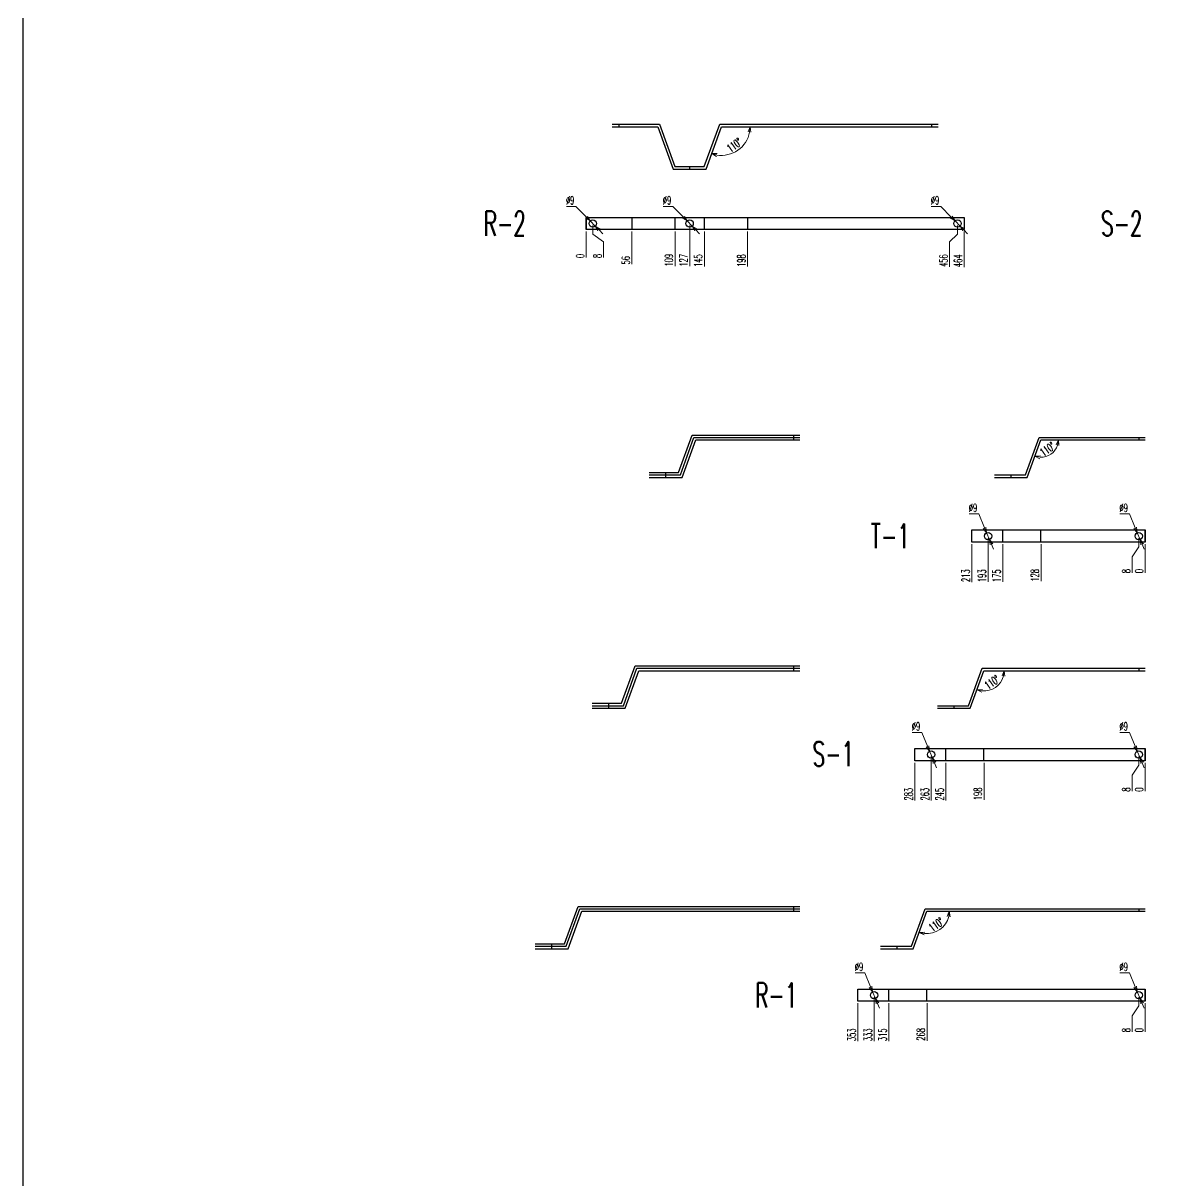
# Model space of a CAD drawing. Header units: millimetres. Extents: x 173893 to 258446, y -176540 to -123824.
# Drawn here: x 191169 to 192568, y -130278 to -128856 of the extents above; entities that cross this region are included whole.
import ezdxf
from ezdxf.enums import TextEntityAlignment as Align

# ---------------------------------------------------------------- set-up
doc = ezdxf.new("R2010")
doc.units = ezdxf.units.MM
doc.header["$LTSCALE"] = 3
doc.layers.add('@.DM. NÉT CHÍNH', color=7, linetype='Continuous')
doc.layers.add('@.VISIBLE', color=7, linetype='Continuous')
doc.styles.add('Ann_w01', font='romans.shx', dxfattribs={"width": 0.6, "bigfont": 'chineset.shx'})
doc.dimstyles.new('Dim 01_SC05', dxfattribs={"dimscale": 5, "dimtxt": 2, "dimasz": 1.3, "dimexe": 0.5, "dimexo": 0.5, "dimgap": 0.5, "dimtad": 1, "dimtoh": 1, "dimdec": 1, "dimzin": 12, "dimdsep": 46, "dimtxsty": 'Ann_w01', "dimblk": 'OPEN30', "dimcen": 1.5, "dimclrd": 6, "dimclre": 6, "dimclrt": 3, "dimadec": 1, "dimazin": 3, "dimtm": 1e-09, "dimtfac": 1, "dimtdec": 1, "dimtmove": 0, "dimatfit": 3, "dimldrblk": 'OPEN30', "dimfxl": 1, "dimtolj": 1, "dimlwd": 20, "dimlwe": 20, "dimarcsym": 0})

# ---------------------------------------------------------------- blocks, each defined once
blk = doc.blocks.new('*D1842')
at = {"layer": '@.DM. NÉT CHÍNH', "color": 6, "linetype": 'Continuous', "lineweight": 20, "transparency": 16777216}
blk.add_line((191860.8, -129112.2), (191860.8, -129144.1), dxfattribs=at)
at = {"layer": 'Defpoints', "color": 0, "linetype": 'Continuous', "transparency": 16777216}
for p in [(191860.8, -129102.2), (191860.8, -129109.7), (191860.8, -129137.6)]:
    blk.add_point(p, dxfattribs=at)
at = {"layer": '@.DM. NÉT CHÍNH', "color": 3, "linetype": 'Continuous', "transparency": 16777216, "insert": (191853.3, -129142.1), "char_height": 10, "attachment_point": 5, "rotation": 90, "style": 'Ann_w01'}
blk.add_mtext('\\A1;0', dxfattribs=at)
blk = doc.blocks.new('_Open30')
at = {"color": 0, "linetype": 'ByBlock', "lineweight": -2}
for p, q in [((-1, 0.27), (0, 0)), ((0, 0), (-1, -0.27)), ((0, 0), (-1, 0))]:
    blk.add_line(p, q, dxfattribs=at)
blk = doc.blocks.new('*D1843')
at = {"layer": '@.DM. NÉT CHÍNH', "color": 6, "linetype": 'Continuous', "lineweight": 20, "transparency": 16777216}
for p, q in [((191868.8, -129104.7), (191868.8, -129115.2)), ((191868.8, -129115.2), (191882, -129124.6)), ((191882, -129124.6), (191882, -129144.1))]:
    blk.add_line(p, q, dxfattribs=at)
at = {"layer": 'Defpoints', "color": 0, "linetype": 'Continuous', "transparency": 16777216}
for p in [(191860.8, -129102.2), (191868.8, -129102.2), (191882, -129137.6)]:
    blk.add_point(p, dxfattribs=at)
at = {"layer": '@.DM. NÉT CHÍNH', "color": 3, "linetype": 'Continuous', "transparency": 16777216, "insert": (191874.5, -129142.1), "char_height": 10, "attachment_point": 5, "rotation": 90, "style": 'Ann_w01'}
blk.add_mtext('\\A1;8', dxfattribs=at)
blk = doc.blocks.new('*D1844')
at = {"layer": '@.DM. NÉT CHÍNH', "color": 6, "linetype": 'Continuous', "lineweight": 20, "transparency": 16777216}
blk.add_line((191916.8, -129112.2), (191916.8, -129152.3), dxfattribs=at)
at = {"layer": 'Defpoints', "color": 0, "linetype": 'Continuous', "transparency": 16777216}
for p in [(191860.8, -129102.2), (191916.8, -129109.7), (191916.8, -129140.1)]:
    blk.add_point(p, dxfattribs=at)
at = {"layer": '@.DM. NÉT CHÍNH', "color": 3, "linetype": 'Continuous', "transparency": 16777216, "insert": (191909.3, -129147.4), "char_height": 10, "attachment_point": 5, "rotation": 90, "style": 'Ann_w01'}
blk.add_mtext('\\A1;56', dxfattribs=at)
blk = doc.blocks.new('*D1845')
at = {"layer": '@.DM. NÉT CHÍNH', "color": 6, "linetype": 'Continuous', "lineweight": 20, "transparency": 16777216}
blk.add_line((191969.8, -129112.2), (191969.8, -129154.4), dxfattribs=at)
at = {"layer": 'Defpoints', "color": 0, "linetype": 'Continuous', "transparency": 16777216}
for p in [(191860.8, -129102.2), (191969.8, -129109.7), (191969.8, -129137.6)]:
    blk.add_point(p, dxfattribs=at)
at = {"layer": '@.DM. NÉT CHÍNH', "color": 3, "linetype": 'Continuous', "transparency": 16777216, "insert": (191962.3, -129147.3), "char_height": 10, "attachment_point": 5, "rotation": 90, "style": 'Ann_w01'}
blk.add_mtext('\\A1;109', dxfattribs=at)
blk = doc.blocks.new('*D1846')
at = {"layer": '@.DM. NÉT CHÍNH', "color": 6, "linetype": 'Continuous', "lineweight": 20, "transparency": 16777216}
blk.add_line((191987.8, -129104.7), (191987.8, -129154.7), dxfattribs=at)
at = {"layer": 'Defpoints', "color": 0, "linetype": 'Continuous', "transparency": 16777216}
for p in [(191860.8, -129102.2), (191987.8, -129102.2), (191987.8, -129137.6)]:
    blk.add_point(p, dxfattribs=at)
at = {"layer": '@.DM. NÉT CHÍNH', "color": 3, "linetype": 'Continuous', "transparency": 16777216, "insert": (191980.3, -129147.4), "char_height": 10, "attachment_point": 5, "rotation": 90, "style": 'Ann_w01'}
blk.add_mtext('\\A1;127', dxfattribs=at)
blk = doc.blocks.new('*D1847')
at = {"layer": '@.DM. NÉT CHÍNH', "color": 6, "linetype": 'Continuous', "lineweight": 20, "transparency": 16777216}
blk.add_line((192005.8, -129112.2), (192005.8, -129155.1), dxfattribs=at)
at = {"layer": 'Defpoints', "color": 0, "linetype": 'Continuous', "transparency": 16777216}
for p in [(191860.8, -129102.2), (192005.8, -129109.7), (192005.8, -129138.1)]:
    blk.add_point(p, dxfattribs=at)
at = {"layer": '@.DM. NÉT CHÍNH', "color": 3, "linetype": 'Continuous', "transparency": 16777216, "insert": (191998.3, -129147.8), "char_height": 10, "attachment_point": 5, "rotation": 90, "style": 'Ann_w01'}
blk.add_mtext('\\A1;145', dxfattribs=at)
blk = doc.blocks.new('*D1848')
at = {"layer": '@.DM. NÉT CHÍNH', "color": 6, "linetype": 'Continuous', "lineweight": 20, "transparency": 16777216}
blk.add_line((192058.8, -129112.2), (192058.8, -129155.1), dxfattribs=at)
at = {"layer": 'Defpoints', "color": 0, "linetype": 'Continuous', "transparency": 16777216}
for p in [(191860.8, -129102.2), (192058.8, -129109.7), (192058.8, -129138.1)]:
    blk.add_point(p, dxfattribs=at)
at = {"layer": '@.DM. NÉT CHÍNH', "color": 3, "linetype": 'Continuous', "transparency": 16777216, "insert": (192051.3, -129147.8), "char_height": 10, "attachment_point": 5, "rotation": 90, "style": 'Ann_w01'}
blk.add_mtext('\\A1;198', dxfattribs=at)
blk = doc.blocks.new('*D1840')
at = {"layer": '@.DM. NÉT CHÍNH', "color": 6, "linetype": 'Continuous', "lineweight": 20, "transparency": 16777216}
for p, q in [((192316.8, -129115.2), (192306.9, -129124.6)), ((192316.8, -129104.7), (192316.8, -129115.2)), ((192306.9, -129124.6), (192306.9, -129155.6))]:
    blk.add_line(p, q, dxfattribs=at)
at = {"layer": 'Defpoints', "color": 0, "linetype": 'Continuous', "transparency": 16777216}
for p in [(191860.8, -129102.2), (192316.8, -129102.2), (192306.9, -129137.6)]:
    blk.add_point(p, dxfattribs=at)
at = {"layer": '@.DM. NÉT CHÍNH', "color": 3, "linetype": 'Continuous', "transparency": 16777216, "insert": (192299.4, -129147.8), "char_height": 10, "attachment_point": 5, "rotation": 90, "style": 'Ann_w01'}
blk.add_mtext('\\A1;456', dxfattribs=at)
blk = doc.blocks.new('*D1841')
at = {"layer": '@.DM. NÉT CHÍNH', "color": 6, "linetype": 'Continuous', "lineweight": 20, "transparency": 16777216}
blk.add_line((192324.8, -129112.2), (192324.8, -129155.8), dxfattribs=at)
at = {"layer": 'Defpoints', "color": 0, "linetype": 'Continuous', "transparency": 16777216}
for p in [(191860.8, -129102.2), (192324.8, -129109.7), (192324.8, -129137.6)]:
    blk.add_point(p, dxfattribs=at)
at = {"layer": '@.DM. NÉT CHÍNH', "color": 3, "linetype": 'Continuous', "transparency": 16777216, "insert": (192317.3, -129148), "char_height": 10, "attachment_point": 5, "rotation": 90, "style": 'Ann_w01'}
blk.add_mtext('\\A1;464', dxfattribs=at)
blk = doc.blocks.new('*D1849')
at = {"layer": '@.DM. NÉT CHÍNH', "color": 6, "linetype": 'Continuous', "lineweight": 20, "transparency": 16777216}
for p, q in [((192284.4, -129081.2), (192296.1, -129081.2)), ((192296.1, -129081.2), (192309, -129094.4)), ((192319.9, -129105.4), (192313.6, -129099)), ((192324.5, -129110.1), (192329, -129114.7))]:
    blk.add_line(p, q, dxfattribs=at)
at = {"layer": 'Defpoints', "color": 0, "linetype": 'Continuous', "transparency": 16777216}
for p in [(192313.6, -129099), (192319.9, -129105.4)]:
    blk.add_point(p, dxfattribs=at)
at = {"layer": '@.DM. NÉT CHÍNH', "color": 6, "linetype": 'Continuous', "lineweight": 20, "transparency": 16777216, "xscale": 6.5, "yscale": 6.5, "zscale": 6.5}
for p, rotation in [((192313.6, -129099), 314.4973774301358), ((192319.9, -129105.4), 134.4973774301357)]:
    blk.add_blockref('_Open30', p, dxfattribs=dict(at, rotation=rotation))
at = {"layer": '@.DM. NÉT CHÍNH', "color": 3, "linetype": 'Continuous', "transparency": 16777216, "insert": (192289, -129073.7), "char_height": 10, "attachment_point": 5, "style": 'Ann_w01'}
blk.add_mtext('\\A1;∅9', dxfattribs=at)
blk = doc.blocks.new('*D1850')
at = {"layer": '@.DM. NÉT CHÍNH', "color": 6, "linetype": 'Continuous', "lineweight": 20, "transparency": 16777216}
for p, q in [((191955.4, -129081.2), (191967.1, -129081.2)), ((191967.1, -129081.2), (191980, -129094.4)), ((191990.9, -129105.4), (191984.6, -129099)), ((191995.5, -129110.1), (192000, -129114.7))]:
    blk.add_line(p, q, dxfattribs=at)
at = {"layer": 'Defpoints', "color": 0, "linetype": 'Continuous', "transparency": 16777216}
for p in [(191984.6, -129099), (191990.9, -129105.4)]:
    blk.add_point(p, dxfattribs=at)
at = {"layer": '@.DM. NÉT CHÍNH', "color": 6, "linetype": 'Continuous', "lineweight": 20, "transparency": 16777216, "xscale": 6.5, "yscale": 6.5, "zscale": 6.5}
for p, rotation in [((191984.6, -129099), 314.4973774303259), ((191990.9, -129105.4), 134.4973774303259)]:
    blk.add_blockref('_Open30', p, dxfattribs=dict(at, rotation=rotation))
at = {"layer": '@.DM. NÉT CHÍNH', "color": 3, "linetype": 'Continuous', "transparency": 16777216, "insert": (191960, -129073.7), "char_height": 10, "attachment_point": 5, "style": 'Ann_w01'}
blk.add_mtext('\\A1;∅9', dxfattribs=at)
blk = doc.blocks.new('*D1851')
at = {"layer": '@.DM. NÉT CHÍNH', "color": 6, "linetype": 'Continuous', "lineweight": 20, "transparency": 16777216}
for p, q in [((191836.4, -129081.2), (191848.1, -129081.2)), ((191848.1, -129081.2), (191861, -129094.4)), ((191871.9, -129105.4), (191865.6, -129099)), ((191876.5, -129110.1), (191881, -129114.7))]:
    blk.add_line(p, q, dxfattribs=at)
at = {"layer": 'Defpoints', "color": 0, "linetype": 'Continuous', "transparency": 16777216}
for p in [(191865.6, -129099), (191871.9, -129105.4)]:
    blk.add_point(p, dxfattribs=at)
at = {"layer": '@.DM. NÉT CHÍNH', "color": 6, "linetype": 'Continuous', "lineweight": 20, "transparency": 16777216, "xscale": 6.5, "yscale": 6.5, "zscale": 6.5}
for p, rotation in [((191865.6, -129099), 314.4973774296789), ((191871.9, -129105.4), 134.4973774296789)]:
    blk.add_blockref('_Open30', p, dxfattribs=dict(at, rotation=rotation))
at = {"layer": '@.DM. NÉT CHÍNH', "color": 3, "linetype": 'Continuous', "transparency": 16777216, "insert": (191841, -129073.7), "char_height": 10, "attachment_point": 5, "style": 'Ann_w01'}
blk.add_mtext('\\A1;∅9', dxfattribs=at)
blk = doc.blocks.new('*D1865')
at = {"layer": '@.VISIBLE', "color": 6, "lineweight": 20, "transparency": 16777216}
blk.add_line((192334.2, -129496), (192334.2, -129542.4), dxfattribs=at)
at = {"layer": 'Defpoints', "color": 0, "transparency": 16777216}
for p in [(192547.2, -129486), (192334.2, -129493.5), (192334.2, -129524.5)]:
    blk.add_point(p, dxfattribs=at)
at = {"layer": '@.VISIBLE', "color": 3, "transparency": 16777216, "insert": (192326.7, -129534.7), "char_height": 10, "attachment_point": 5, "rotation": 90, "style": 'Ann_w01'}
blk.add_mtext('\\A1;213', dxfattribs=at)
blk = doc.blocks.new('*D1866')
at = {"layer": '@.VISIBLE', "color": 6, "lineweight": 20, "transparency": 16777216}
blk.add_line((192354.2, -129488.5), (192354.2, -129542), dxfattribs=at)
at = {"layer": 'Defpoints', "color": 0, "transparency": 16777216}
for p in [(192354.2, -129486), (192547.2, -129486), (192354.2, -129524.9)]:
    blk.add_point(p, dxfattribs=at)
at = {"layer": '@.VISIBLE', "color": 3, "transparency": 16777216, "insert": (192346.7, -129534.7), "char_height": 10, "attachment_point": 5, "rotation": 90, "style": 'Ann_w01'}
blk.add_mtext('\\A1;193', dxfattribs=at)
blk = doc.blocks.new('*D1867')
at = {"layer": '@.VISIBLE', "color": 6, "lineweight": 20, "transparency": 16777216}
blk.add_line((192372.2, -129496), (192372.2, -129542), dxfattribs=at)
at = {"layer": 'Defpoints', "color": 0, "transparency": 16777216}
for p in [(192547.2, -129486), (192372.2, -129493.5), (192372.2, -129524.9)]:
    blk.add_point(p, dxfattribs=at)
at = {"layer": '@.VISIBLE', "color": 3, "transparency": 16777216, "insert": (192364.7, -129534.7), "char_height": 10, "attachment_point": 5, "rotation": 90, "style": 'Ann_w01'}
blk.add_mtext('\\A1;175', dxfattribs=at)
blk = doc.blocks.new('*D1868')
at = {"layer": '@.VISIBLE', "color": 6, "lineweight": 20, "transparency": 16777216}
blk.add_line((192419.2, -129496), (192419.2, -129541.5), dxfattribs=at)
at = {"layer": 'Defpoints', "color": 0, "transparency": 16777216}
for p in [(192547.2, -129486), (192419.2, -129493.5), (192419.2, -129524.5)]:
    blk.add_point(p, dxfattribs=at)
at = {"layer": '@.VISIBLE', "color": 3, "transparency": 16777216, "insert": (192411.7, -129534.2), "char_height": 10, "attachment_point": 5, "rotation": 90, "style": 'Ann_w01'}
blk.add_mtext('\\A1;128', dxfattribs=at)
blk = doc.blocks.new('*D1869')
at = {"layer": '@.VISIBLE', "color": 6, "lineweight": 20, "transparency": 16777216}
for p, q in [((192539.2, -129499), (192531.3, -129511.5)), ((192539.2, -129488.5), (192539.2, -129499)), ((192531.3, -129511.5), (192531.3, -129531))]:
    blk.add_line(p, q, dxfattribs=at)
at = {"layer": 'Defpoints', "color": 0, "transparency": 16777216}
for p in [(192539.2, -129486), (192547.2, -129486), (192531.3, -129524.5)]:
    blk.add_point(p, dxfattribs=at)
at = {"layer": '@.VISIBLE', "color": 3, "transparency": 16777216, "insert": (192523.8, -129529), "char_height": 10, "attachment_point": 5, "rotation": 90, "style": 'Ann_w01'}
blk.add_mtext('\\A1;8', dxfattribs=at)
blk = doc.blocks.new('*D1870')
at = {"layer": '@.VISIBLE', "color": 6, "lineweight": 20, "transparency": 16777216}
blk.add_line((192547.2, -129496), (192547.2, -129531), dxfattribs=at)
at = {"layer": 'Defpoints', "color": 0, "transparency": 16777216}
for p in [(192547.2, -129486), (192547.2, -129493.5), (192547.2, -129524.5)]:
    blk.add_point(p, dxfattribs=at)
at = {"layer": '@.VISIBLE', "color": 3, "transparency": 16777216, "insert": (192539.7, -129529), "char_height": 10, "attachment_point": 5, "rotation": 90, "style": 'Ann_w01'}
blk.add_mtext('\\A1;0', dxfattribs=at)
blk = doc.blocks.new('*D1879')
at = {"layer": '@.VISIBLE', "color": 6, "lineweight": 20, "transparency": 16777216}
for p, q in [((192331.1, -129458.8), (192342.8, -129458.8)), ((192342.8, -129458.8), (192349.9, -129475.8)), ((192355.9, -129490.1), (192352.4, -129481.8)), ((192358.4, -129496.1), (192360.9, -129502.1))]:
    blk.add_line(p, q, dxfattribs=at)
at = {"layer": 'Defpoints', "color": 0, "transparency": 16777216}
for p in [(192352.4, -129481.8), (192355.9, -129490.1)]:
    blk.add_point(p, dxfattribs=at)
at = {"layer": '@.VISIBLE', "color": 6, "lineweight": 20, "transparency": 16777216, "xscale": 6.5, "yscale": 6.5, "zscale": 6.5}
for p, rotation in [((192352.4, -129481.8), 292.7737737991268), ((192355.9, -129490.1), 112.7737737991268)]:
    blk.add_blockref('_Open30', p, dxfattribs=dict(at, rotation=rotation))
at = {"layer": '@.VISIBLE', "color": 3, "transparency": 16777216, "insert": (192335.7, -129451.3), "char_height": 10, "attachment_point": 5, "style": 'Ann_w01'}
blk.add_mtext('\\A1;∅9', dxfattribs=at)
blk = doc.blocks.new('*D1880')
at = {"layer": '@.VISIBLE', "color": 6, "lineweight": 20, "transparency": 16777216}
for p, q in [((192516.1, -129458.8), (192527.8, -129458.8)), ((192527.8, -129458.8), (192534.9, -129475.8)), ((192540.9, -129490.1), (192537.4, -129481.8)), ((192543.4, -129496.1), (192545.9, -129502.1))]:
    blk.add_line(p, q, dxfattribs=at)
at = {"layer": 'Defpoints', "color": 0, "transparency": 16777216}
for p in [(192537.4, -129481.8), (192540.9, -129490.1)]:
    blk.add_point(p, dxfattribs=at)
at = {"layer": '@.VISIBLE', "color": 6, "lineweight": 20, "transparency": 16777216, "xscale": 6.5, "yscale": 6.5, "zscale": 6.5}
for p, rotation in [((192537.4, -129481.8), 292.7737737992259), ((192540.9, -129490.1), 112.7737737992259)]:
    blk.add_blockref('_Open30', p, dxfattribs=dict(at, rotation=rotation))
at = {"layer": '@.VISIBLE', "color": 3, "transparency": 16777216, "insert": (192520.7, -129451.3), "char_height": 10, "attachment_point": 5, "style": 'Ann_w01'}
blk.add_mtext('\\A1;∅9', dxfattribs=at)
blk = doc.blocks.new('*D1888')
at = {"layer": '@.VISIBLE', "color": 6, "lineweight": 20, "transparency": 16777216}
blk.add_line((192264.2, -129764.3), (192264.2, -129810.7), dxfattribs=at)
at = {"layer": 'Defpoints', "color": 0, "transparency": 16777216}
for p in [(192547.2, -129754.3), (192264.2, -129761.8), (192264.2, -129792.7)]:
    blk.add_point(p, dxfattribs=at)
at = {"layer": '@.VISIBLE', "color": 3, "transparency": 16777216, "insert": (192256.7, -129802.9), "char_height": 10, "attachment_point": 5, "rotation": 90, "style": 'Ann_w01'}
blk.add_mtext('\\A1;283', dxfattribs=at)
blk = doc.blocks.new('*D1889')
at = {"layer": '@.VISIBLE', "color": 6, "lineweight": 20, "transparency": 16777216}
blk.add_line((192284.2, -129756.8), (192284.2, -129810.7), dxfattribs=at)
at = {"layer": 'Defpoints', "color": 0, "transparency": 16777216}
for p in [(192284.2, -129754.3), (192547.2, -129754.3), (192284.2, -129792.7)]:
    blk.add_point(p, dxfattribs=at)
at = {"layer": '@.VISIBLE', "color": 3, "transparency": 16777216, "insert": (192276.7, -129802.9), "char_height": 10, "attachment_point": 5, "rotation": 90, "style": 'Ann_w01'}
blk.add_mtext('\\A1;263', dxfattribs=at)
blk = doc.blocks.new('*D1890')
at = {"layer": '@.VISIBLE', "color": 6, "lineweight": 20, "transparency": 16777216}
blk.add_line((192302.2, -129764.3), (192302.2, -129810.7), dxfattribs=at)
at = {"layer": 'Defpoints', "color": 0, "transparency": 16777216}
for p in [(192547.2, -129754.3), (192302.2, -129761.8), (192302.2, -129792.7)]:
    blk.add_point(p, dxfattribs=at)
at = {"layer": '@.VISIBLE', "color": 3, "transparency": 16777216, "insert": (192294.7, -129802.9), "char_height": 10, "attachment_point": 5, "rotation": 90, "style": 'Ann_w01'}
blk.add_mtext('\\A1;245', dxfattribs=at)
blk = doc.blocks.new('*D1891')
at = {"layer": '@.VISIBLE', "color": 6, "lineweight": 20, "transparency": 16777216}
blk.add_line((192349.2, -129764.3), (192349.2, -129809.8), dxfattribs=at)
at = {"layer": 'Defpoints', "color": 0, "transparency": 16777216}
for p in [(192547.2, -129754.3), (192349.2, -129761.8), (192349.2, -129792.7)]:
    blk.add_point(p, dxfattribs=at)
at = {"layer": '@.VISIBLE', "color": 3, "transparency": 16777216, "insert": (192341.7, -129802.5), "char_height": 10, "attachment_point": 5, "rotation": 90, "style": 'Ann_w01'}
blk.add_mtext('\\A1;198', dxfattribs=at)
blk = doc.blocks.new('*D1882')
at = {"layer": '@.VISIBLE', "color": 6, "lineweight": 20, "transparency": 16777216}
for p, q in [((192539.2, -129756.8), (192539.2, -129767.3)), ((192539.2, -129767.3), (192531.3, -129779.7)), ((192531.3, -129779.7), (192531.3, -129799.2))]:
    blk.add_line(p, q, dxfattribs=at)
at = {"layer": 'Defpoints', "color": 0, "transparency": 16777216}
for p in [(192539.2, -129754.3), (192547.2, -129754.3), (192531.3, -129792.7)]:
    blk.add_point(p, dxfattribs=at)
at = {"layer": '@.VISIBLE', "color": 3, "transparency": 16777216, "insert": (192523.8, -129797.2), "char_height": 10, "attachment_point": 5, "rotation": 90, "style": 'Ann_w01'}
blk.add_mtext('\\A1;8', dxfattribs=at)
blk = doc.blocks.new('*D1892')
at = {"layer": '@.VISIBLE', "color": 6, "lineweight": 20, "transparency": 16777216}
blk.add_line((192547.2, -129764.3), (192547.2, -129799.2), dxfattribs=at)
at = {"layer": 'Defpoints', "color": 0, "transparency": 16777216}
for p in [(192547.2, -129754.3), (192547.2, -129761.8), (192547.2, -129792.7)]:
    blk.add_point(p, dxfattribs=at)
at = {"layer": '@.VISIBLE', "color": 3, "transparency": 16777216, "insert": (192539.7, -129797.2), "char_height": 10, "attachment_point": 5, "rotation": 90, "style": 'Ann_w01'}
blk.add_mtext('\\A1;0', dxfattribs=at)
blk = doc.blocks.new('*D1895')
at = {"layer": '@.VISIBLE', "color": 6, "lineweight": 20, "transparency": 16777216}
for p, q in [((192261.1, -129727.1), (192272.8, -129727.1)), ((192272.8, -129727.1), (192279.9, -129744.1)), ((192285.9, -129758.4), (192282.4, -129750.1)), ((192288.4, -129764.4), (192290.9, -129770.4))]:
    blk.add_line(p, q, dxfattribs=at)
at = {"layer": 'Defpoints', "color": 0, "transparency": 16777216}
for p in [(192282.4, -129750.1), (192285.9, -129758.4)]:
    blk.add_point(p, dxfattribs=at)
at = {"layer": '@.VISIBLE', "color": 6, "lineweight": 20, "transparency": 16777216, "xscale": 6.5, "yscale": 6.5, "zscale": 6.5}
for p, rotation in [((192282.4, -129750.1), 292.7737737991268), ((192285.9, -129758.4), 112.7737737991268)]:
    blk.add_blockref('_Open30', p, dxfattribs=dict(at, rotation=rotation))
at = {"layer": '@.VISIBLE', "color": 3, "transparency": 16777216, "insert": (192265.7, -129719.6), "char_height": 10, "attachment_point": 5, "style": 'Ann_w01'}
blk.add_mtext('\\A1;∅9', dxfattribs=at)
blk = doc.blocks.new('*D1896')
at = {"layer": '@.VISIBLE', "color": 6, "lineweight": 20, "transparency": 16777216}
for p, q in [((192516.1, -129727.1), (192527.8, -129727.1)), ((192527.8, -129727.1), (192534.9, -129744.1)), ((192540.9, -129758.4), (192537.4, -129750.1)), ((192543.4, -129764.4), (192545.9, -129770.4))]:
    blk.add_line(p, q, dxfattribs=at)
at = {"layer": 'Defpoints', "color": 0, "transparency": 16777216}
for p in [(192537.4, -129750.1), (192540.9, -129758.4)]:
    blk.add_point(p, dxfattribs=at)
at = {"layer": '@.VISIBLE', "color": 6, "lineweight": 20, "transparency": 16777216, "xscale": 6.5, "yscale": 6.5, "zscale": 6.5}
for p, rotation in [((192537.4, -129750.1), 292.7737737992533), ((192540.9, -129758.4), 112.7737737992533)]:
    blk.add_blockref('_Open30', p, dxfattribs=dict(at, rotation=rotation))
at = {"layer": '@.VISIBLE', "color": 3, "transparency": 16777216, "insert": (192520.7, -129719.6), "char_height": 10, "attachment_point": 5, "style": 'Ann_w01'}
blk.add_mtext('\\A1;∅9', dxfattribs=at)
blk = doc.blocks.new('*D1899')
at = {"layer": '@.DM. NÉT CHÍNH', "color": 6, "linetype": 'Continuous', "lineweight": 20, "transparency": 16777216}
blk.add_line((192194.2, -130059.6), (192194.2, -130106), dxfattribs=at)
at = {"layer": 'Defpoints', "color": 0, "linetype": 'Continuous', "transparency": 16777216}
for p in [(192547.2, -130049.6), (192194.2, -130057.1), (192194.2, -130088.1)]:
    blk.add_point(p, dxfattribs=at)
at = {"layer": '@.DM. NÉT CHÍNH', "color": 3, "linetype": 'Continuous', "transparency": 16777216, "insert": (192186.7, -130098.3), "char_height": 10, "attachment_point": 5, "rotation": 90, "style": 'Ann_w01'}
blk.add_mtext('\\A1;353', dxfattribs=at)
blk = doc.blocks.new('*D1900')
at = {"layer": '@.DM. NÉT CHÍNH', "color": 6, "linetype": 'Continuous', "lineweight": 20, "transparency": 16777216}
blk.add_line((192214.2, -130052.1), (192214.2, -130106), dxfattribs=at)
at = {"layer": 'Defpoints', "color": 0, "linetype": 'Continuous', "transparency": 16777216}
for p in [(192214.2, -130049.6), (192547.2, -130049.6), (192214.2, -130088.1)]:
    blk.add_point(p, dxfattribs=at)
at = {"layer": '@.DM. NÉT CHÍNH', "color": 3, "linetype": 'Continuous', "transparency": 16777216, "insert": (192206.7, -130098.3), "char_height": 10, "attachment_point": 5, "rotation": 90, "style": 'Ann_w01'}
blk.add_mtext('\\A1;333', dxfattribs=at)
blk = doc.blocks.new('*D1901')
at = {"layer": '@.DM. NÉT CHÍNH', "color": 6, "linetype": 'Continuous', "lineweight": 20, "transparency": 16777216}
blk.add_line((192232.2, -130059.6), (192232.2, -130106), dxfattribs=at)
at = {"layer": 'Defpoints', "color": 0, "linetype": 'Continuous', "transparency": 16777216}
for p in [(192547.2, -130049.6), (192232.2, -130057.1), (192232.2, -130088.1)]:
    blk.add_point(p, dxfattribs=at)
at = {"layer": '@.DM. NÉT CHÍNH', "color": 3, "linetype": 'Continuous', "transparency": 16777216, "insert": (192224.7, -130098.3), "char_height": 10, "attachment_point": 5, "rotation": 90, "style": 'Ann_w01'}
blk.add_mtext('\\A1;315', dxfattribs=at)
blk = doc.blocks.new('*D1902')
at = {"layer": '@.DM. NÉT CHÍNH', "color": 6, "linetype": 'Continuous', "lineweight": 20, "transparency": 16777216}
blk.add_line((192279.2, -130059.6), (192279.2, -130105.6), dxfattribs=at)
at = {"layer": 'Defpoints', "color": 0, "linetype": 'Continuous', "transparency": 16777216}
for p in [(192547.2, -130049.6), (192279.2, -130057.1), (192279.2, -130087.6)]:
    blk.add_point(p, dxfattribs=at)
at = {"layer": '@.DM. NÉT CHÍNH', "color": 3, "linetype": 'Continuous', "transparency": 16777216, "insert": (192271.7, -130097.8), "char_height": 10, "attachment_point": 5, "rotation": 90, "style": 'Ann_w01'}
blk.add_mtext('\\A1;268', dxfattribs=at)
blk = doc.blocks.new('*D1897')
at = {"layer": '@.DM. NÉT CHÍNH', "color": 6, "linetype": 'Continuous', "lineweight": 20, "transparency": 16777216}
for p, q in [((192539.2, -130052.1), (192539.2, -130062.6)), ((192539.2, -130062.6), (192531.3, -130075.1)), ((192531.3, -130075.1), (192531.3, -130094.6))]:
    blk.add_line(p, q, dxfattribs=at)
at = {"layer": 'Defpoints', "color": 0, "linetype": 'Continuous', "transparency": 16777216}
for p in [(192539.2, -130049.6), (192547.2, -130049.6), (192531.3, -130088.1)]:
    blk.add_point(p, dxfattribs=at)
at = {"layer": '@.DM. NÉT CHÍNH', "color": 3, "linetype": 'Continuous', "transparency": 16777216, "insert": (192523.8, -130092.6), "char_height": 10, "attachment_point": 5, "rotation": 90, "style": 'Ann_w01'}
blk.add_mtext('\\A1;8', dxfattribs=at)
blk = doc.blocks.new('*D1903')
at = {"layer": '@.DM. NÉT CHÍNH', "color": 6, "linetype": 'Continuous', "lineweight": 20, "transparency": 16777216}
blk.add_line((192547.2, -130059.6), (192547.2, -130094.6), dxfattribs=at)
at = {"layer": 'Defpoints', "color": 0, "linetype": 'Continuous', "transparency": 16777216}
for p in [(192547.2, -130049.6), (192547.2, -130057.1), (192547.2, -130088.1)]:
    blk.add_point(p, dxfattribs=at)
at = {"layer": '@.DM. NÉT CHÍNH', "color": 3, "linetype": 'Continuous', "transparency": 16777216, "insert": (192539.7, -130092.6), "char_height": 10, "attachment_point": 5, "rotation": 90, "style": 'Ann_w01'}
blk.add_mtext('\\A1;0', dxfattribs=at)
blk = doc.blocks.new('*D1911')
at = {"layer": '@.DM. NÉT CHÍNH', "color": 6, "linetype": 'Continuous', "lineweight": 20, "transparency": 16777216}
for p, q in [((192191.1, -130022.4), (192202.8, -130022.4)), ((192202.8, -130022.4), (192209.9, -130039.4)), ((192215.9, -130053.7), (192212.4, -130045.4)), ((192218.4, -130059.7), (192220.9, -130065.7))]:
    blk.add_line(p, q, dxfattribs=at)
at = {"layer": 'Defpoints', "color": 0, "linetype": 'Continuous', "transparency": 16777216}
for p in [(192212.4, -130045.4), (192215.9, -130053.7)]:
    blk.add_point(p, dxfattribs=at)
at = {"layer": '@.DM. NÉT CHÍNH', "color": 6, "linetype": 'Continuous', "lineweight": 20, "transparency": 16777216, "xscale": 6.5, "yscale": 6.5, "zscale": 6.5}
for p, rotation in [((192212.4, -130045.4), 292.7737737995487), ((192215.9, -130053.7), 112.7737737995487)]:
    blk.add_blockref('_Open30', p, dxfattribs=dict(at, rotation=rotation))
at = {"layer": '@.DM. NÉT CHÍNH', "color": 3, "linetype": 'Continuous', "transparency": 16777216, "insert": (192195.7, -130014.9), "char_height": 10, "attachment_point": 5, "style": 'Ann_w01'}
blk.add_mtext('\\A1;∅9', dxfattribs=at)
blk = doc.blocks.new('*D1912')
at = {"layer": '@.DM. NÉT CHÍNH', "color": 6, "linetype": 'Continuous', "lineweight": 20, "transparency": 16777216}
for p, q in [((192516.1, -130022.4), (192527.8, -130022.4)), ((192527.8, -130022.4), (192534.9, -130039.4)), ((192540.9, -130053.7), (192537.4, -130045.4)), ((192543.4, -130059.7), (192545.9, -130065.7))]:
    blk.add_line(p, q, dxfattribs=at)
at = {"layer": 'Defpoints', "color": 0, "linetype": 'Continuous', "transparency": 16777216}
for p in [(192537.4, -130045.4), (192540.9, -130053.7)]:
    blk.add_point(p, dxfattribs=at)
at = {"layer": '@.DM. NÉT CHÍNH', "color": 6, "linetype": 'Continuous', "lineweight": 20, "transparency": 16777216, "xscale": 6.5, "yscale": 6.5, "zscale": 6.5}
for p, rotation in [((192537.4, -130045.4), 292.7737737992533), ((192540.9, -130053.7), 112.7737737992533)]:
    blk.add_blockref('_Open30', p, dxfattribs=dict(at, rotation=rotation))
at = {"layer": '@.DM. NÉT CHÍNH', "color": 3, "linetype": 'Continuous', "transparency": 16777216, "insert": (192520.7, -130014.9), "char_height": 10, "attachment_point": 5, "style": 'Ann_w01'}
blk.add_mtext('\\A1;∅9', dxfattribs=at)
blk = doc.blocks.new('*D4066')
at = {"layer": '@.DM. NÉT CHÍNH', "color": 6, "linetype": 'Continuous', "lineweight": 20, "transparency": 16777216}
blk.add_arc((192026.8, -128983.4), 35.2, 260.6086, 349.3914, dxfattribs=at)
at = {"layer": 'Defpoints', "color": 0, "linetype": 'Continuous', "transparency": 16777216}
for p in [(192026.8, -128983.4), (192026.8, -128983.4), (192292.8, -128983.4), (192036.9, -129017), (192007.9, -129035.4)]:
    blk.add_point(p, dxfattribs=at)
at = {"layer": '@.DM. NÉT CHÍNH', "color": 6, "linetype": 'Continuous', "lineweight": 20, "transparency": 16777216, "xscale": 6.5, "yscale": 6.5, "zscale": 6.5}
for p, rotation in [((192061.9, -128983.4), 84.69568723241467), ((192014.8, -129016.4), 165.3043127675857)]:
    blk.add_blockref('_Open30', p, dxfattribs=dict(at, rotation=rotation))
at = {"layer": '@.DM. NÉT CHÍNH', "color": 3, "linetype": 'Continuous', "transparency": 16777216, "insert": (192042.6, -129006), "char_height": 10, "attachment_point": 5, "rotation": 35, "style": 'Ann_w01'}
blk.add_mtext('\\A1;110°', dxfattribs=at)
blk = doc.blocks.new('*D4069')
at = {"layer": '@.DM. NÉT CHÍNH', "color": 6, "linetype": 'Continuous', "lineweight": 20, "transparency": 16777216}
blk.add_arc((192419.1, -129367.9), 21.4, 267.4987, 342.5013, dxfattribs=at)
at = {"layer": 'Defpoints', "color": 0, "linetype": 'Continuous', "transparency": 16777216}
for p in [(192419.1, -129367.9), (192419.1, -129367.9), (192547.2, -129367.9), (192425.2, -129388.4), (192402.4, -129413.9)]:
    blk.add_point(p, dxfattribs=at)
at = {"layer": '@.DM. NÉT CHÍNH', "color": 6, "linetype": 'Continuous', "lineweight": 20, "transparency": 16777216, "xscale": 6.5, "yscale": 6.5, "zscale": 6.5}
for p, rotation in [((192440.5, -129367.9), 81.25063202038547), ((192411.8, -129388), 168.749367979414)]:
    blk.add_blockref('_Open30', p, dxfattribs=dict(at, rotation=rotation))
at = {"layer": '@.DM. NÉT CHÍNH', "color": 3, "linetype": 'Continuous', "transparency": 16777216, "insert": (192427.1, -129379.3), "char_height": 10, "attachment_point": 5, "rotation": 35, "style": 'Ann_w01'}
blk.add_mtext('\\A1;110°', dxfattribs=at)
blk = doc.blocks.new('*D4071')
at = {"layer": '@.DM. NÉT CHÍNH', "color": 6, "linetype": 'Continuous', "lineweight": 20, "transparency": 16777216}
blk.add_arc((192349.1, -129651.3), 24.9, 265.0186, 344.9814, dxfattribs=at)
at = {"layer": 'Defpoints', "color": 0, "linetype": 'Continuous', "transparency": 16777216}
for p in [(192349.1, -129651.3), (192349.1, -129651.3), (192547.2, -129651.3), (192356.2, -129675.1), (192332.4, -129697.3)]:
    blk.add_point(p, dxfattribs=at)
at = {"layer": '@.DM. NÉT CHÍNH', "color": 6, "linetype": 'Continuous', "lineweight": 20, "transparency": 16777216, "xscale": 6.5, "yscale": 6.5, "zscale": 6.5}
for p, rotation in [((192374, -129651.3), 82.49069698178783), ((192340.6, -129674.7), 167.5093030181233)]:
    blk.add_blockref('_Open30', p, dxfattribs=dict(at, rotation=rotation))
at = {"layer": '@.DM. NÉT CHÍNH', "color": 3, "linetype": 'Continuous', "transparency": 16777216, "insert": (192359.1, -129665.5), "char_height": 10, "attachment_point": 5, "rotation": 35, "style": 'Ann_w01'}
blk.add_mtext('\\A1;110°', dxfattribs=at)
blk = doc.blocks.new('*D4073')
at = {"layer": '@.DM. NÉT CHÍNH', "color": 6, "linetype": 'Continuous', "lineweight": 20, "transparency": 16777216}
blk.add_arc((192279.1, -129946.6), 27.5, 263.559, 346.441, dxfattribs=at)
at = {"layer": 'Defpoints', "color": 0, "linetype": 'Continuous', "transparency": 16777216}
for p in [(192279.1, -129946.6), (192279.1, -129946.6), (192547.2, -129946.6), (192287, -129973), (192262.4, -129992.6)]:
    blk.add_point(p, dxfattribs=at)
at = {"layer": '@.DM. NÉT CHÍNH', "color": 6, "linetype": 'Continuous', "lineweight": 20, "transparency": 16777216, "xscale": 6.5, "yscale": 6.5, "zscale": 6.5}
for p, rotation in [((192306.6, -129946.6), 83.22051654058849), ((192269.7, -129972.5), 166.7794834593266)]:
    blk.add_blockref('_Open30', p, dxfattribs=dict(at, rotation=rotation))
at = {"layer": '@.DM. NÉT CHÍNH', "color": 3, "linetype": 'Continuous', "transparency": 16777216, "insert": (192290.6, -129963), "char_height": 10, "attachment_point": 5, "rotation": 35, "style": 'Ann_w01'}
blk.add_mtext('\\A1;110°', dxfattribs=at)

msp = doc.modelspace()

# ---------------------------------------------------------------- linework, layer by layer
at = {"layer": '@.DM. NÉT CHÍNH', "color": 1, "linetype": 'Continuous'}
for p, q in [((191900.75, -128980.35), (191900.75, -128983.35)), ((192284.75, -128980.35), (192284.75, -128983.35)), ((191987.75, -129032.35), (191987.75, -129035.35)), ((191860.75, -129094.72), (191860.75, -129109.72)), ((192115.23, -129940.63), (192115.23, -129946.63)), ((192539.17, -129943.63), (192539.17, -129946.63)), ((191818.23, -129986.63), (191818.23, -129992.63)), ((192242.17, -129989.63), (192242.17, -129992.63)), ((192547.17, -130057.09), (192547.17, -130042.09))]:
    msp.add_line(p, q, dxfattribs=at)
at = {"layer": '@.DM. NÉT CHÍNH', "linetype": 'Continuous'}
msp.add_lwpolyline([(191169.37, -124247.34), (215177.7, -124247.34), (215177.7, -137826.43), (191169.37, -137826.43)], close=True, dxfattribs=at)
at = {"layer": '@.DM. NÉT CHÍNH', "color": 1, "linetype": 'Continuous'}
for points in [[(191892.75, -128980.35), (191950.83, -128980.35), (191969.75, -129032.35), (192005.75, -129032.35), (192024.68, -128980.35), (192292.75, -128980.35)], [(191892.75, -128983.35), (191948.73, -128983.35), (191967.65, -129035.35), (192007.85, -129035.35), (192026.78, -128983.35), (192292.75, -128983.35)], [(191798.23, -129986.63), (191834.23, -129986.63), (191850.97, -129940.63), (192123.23, -129940.63)], [(191798.03, -129992.63), (191838.43, -129992.63), (191855.17, -129946.63), (192123.23, -129946.63)], [(191798.13, -129989.63), (191798.13, -129989.63), (191836.33, -129989.63), (191853.07, -129943.63), (192123.23, -129943.63)], [(192221.97, -129992.63), (192262.37, -129992.63), (192279.11, -129946.63), (192547.17, -129946.63)], [(192222.07, -129989.63), (192222.07, -129989.63), (192260.27, -129989.63), (192277.01, -129943.63), (192547.17, -129943.63)]]:
    msp.add_lwpolyline(points, dxfattribs=at)
for points in [[(191860.75, -129094.72), (191916.75, -129094.72), (191916.75, -129109.72), (191860.75, -129109.72)], [(191860.75, -129094.72), (191969.75, -129094.72), (191969.75, -129109.72), (191860.75, -129109.72)], [(191860.75, -129094.72), (192005.75, -129094.72), (192005.75, -129109.72), (191860.75, -129109.72)], [(191860.75, -129094.72), (192058.75, -129094.72), (192058.75, -129109.72), (191860.75, -129109.72)], [(191860.75, -129094.72), (192324.75, -129094.72), (192324.75, -129109.72), (191860.75, -129109.72)], [(192547.17, -130057.09), (192194.17, -130057.09), (192194.17, -130042.09), (192547.17, -130042.09)], [(192547.17, -130057.09), (192232.17, -130057.09), (192232.17, -130042.09), (192547.17, -130042.09)], [(192547.17, -130057.09), (192279.17, -130057.09), (192279.17, -130042.09), (192547.17, -130042.09)]]:
    msp.add_lwpolyline(points, close=True, dxfattribs=at)
for centre in [(191868.75, -129102.22), (191987.75, -129102.22), (192316.75, -129102.22), (192214.17, -130049.59), (192539.17, -130049.59)]:
    msp.add_circle(centre, 4.5, dxfattribs=at)
at = {"layer": '@.VISIBLE', "color": 4}
for p, q in [((192115.23, -129361.94), (192115.23, -129367.94)), ((192539.17, -129364.94), (192539.17, -129367.94)), ((191958.23, -129407.94), (191958.23, -129413.94)), ((192382.17, -129410.94), (192382.17, -129413.94)), ((192547.17, -129493.49), (192547.17, -129478.49))]:
    msp.add_line(p, q, dxfattribs=at)
at = {"layer": '@.VISIBLE', "color": 2}
for p, q in [((192115.23, -129645.31), (192115.23, -129651.31)), ((192539.17, -129648.31), (192539.17, -129651.31)), ((191888.23, -129691.31), (191888.23, -129697.31)), ((192312.17, -129694.31), (192312.17, -129697.31)), ((192547.17, -129761.76), (192547.17, -129746.76))]:
    msp.add_line(p, q, dxfattribs=at)
at = {"layer": '@.VISIBLE', "color": 4}
for points in [[(191938.03, -129413.94), (191978.43, -129413.94), (191995.17, -129367.94), (192123.23, -129367.94)], [(191938.13, -129410.94), (191938.13, -129410.94), (191976.33, -129410.94), (191993.07, -129364.94), (192123.23, -129364.94)], [(191938.23, -129407.94), (191974.23, -129407.94), (191990.97, -129361.94), (192123.23, -129361.94)], [(192361.97, -129413.94), (192402.37, -129413.94), (192419.11, -129367.94), (192547.17, -129367.94)], [(192362.07, -129410.94), (192362.07, -129410.94), (192400.27, -129410.94), (192417.01, -129364.94), (192547.17, -129364.94)]]:
    msp.add_lwpolyline(points, dxfattribs=at)
for points in [[(192547.17, -129493.49), (192334.17, -129493.49), (192334.17, -129478.49), (192547.17, -129478.49)], [(192547.17, -129493.49), (192372.17, -129493.49), (192372.17, -129478.49), (192547.17, -129478.49)], [(192547.17, -129493.49), (192419.17, -129493.49), (192419.17, -129478.49), (192547.17, -129478.49)]]:
    msp.add_lwpolyline(points, close=True, dxfattribs=at)
at = {"layer": '@.VISIBLE', "color": 2}
for points in [[(191868.03, -129697.31), (191908.43, -129697.31), (191925.17, -129651.31), (192123.23, -129651.31)], [(191868.13, -129694.31), (191868.13, -129694.31), (191906.33, -129694.31), (191923.07, -129648.31), (192123.23, -129648.31)], [(191868.23, -129691.31), (191904.23, -129691.31), (191920.97, -129645.31), (192123.23, -129645.31)], [(192291.97, -129697.31), (192332.37, -129697.31), (192349.11, -129651.31), (192547.17, -129651.31)], [(192292.07, -129694.31), (192292.07, -129694.31), (192330.27, -129694.31), (192347.01, -129648.31), (192547.17, -129648.31)]]:
    msp.add_lwpolyline(points, dxfattribs=at)
for points in [[(192547.17, -129761.76), (192264.17, -129761.76), (192264.17, -129746.76), (192547.17, -129746.76)], [(192547.17, -129761.76), (192302.17, -129761.76), (192302.17, -129746.76), (192547.17, -129746.76)], [(192547.17, -129761.76), (192349.17, -129761.76), (192349.17, -129746.76), (192547.17, -129746.76)]]:
    msp.add_lwpolyline(points, close=True, dxfattribs=at)
at = {"layer": '@.VISIBLE', "color": 4}
for centre in [(192354.17, -129485.99), (192539.17, -129485.99)]:
    msp.add_circle(centre, 4.5, dxfattribs=at)
at = {"layer": '@.VISIBLE', "color": 2}
for centre in [(192284.17, -129754.26), (192539.17, -129754.26)]:
    msp.add_circle(centre, 4.5, dxfattribs=at)

# ---------------------------------------------------------------- texts
at = {"style": 'Ann_w01', "width": 0.6}
for s, p in [('R-2', (191760.75, -129102.22)), ('S-2', (192518.3, -129102.22))]:
    msp.add_text(s, height=30, dxfattribs=at).set_placement(p, align=Align.MIDDLE_CENTER)
at = {"layer": '@.DM. NÉT CHÍNH', "color": 1, "linetype": 'Continuous', "style": 'Ann_w01', "width": 0.6}
msp.add_text('R-1', height=30, dxfattribs=at).set_placement((192094.17, -130049.59), align=Align.MIDDLE_CENTER)
at = {"layer": '@.VISIBLE', "color": 4, "style": 'Ann_w01', "width": 0.6}
msp.add_text('T-1', height=30, dxfattribs=at).set_placement((192234.17, -129485.99), align=Align.MIDDLE_CENTER)
at = {"layer": '@.VISIBLE', "color": 2, "style": 'Ann_w01', "width": 0.6}
msp.add_text('S-1', height=30, dxfattribs=at).set_placement((192164.17, -129753.43), align=Align.MIDDLE_CENTER)

# ---------------------------------------------------------------- dimensions: what is measured, and where the dimension line sits
at = {"layer": '@.DM. NÉT CHÍNH', "linetype": 'Continuous'}
for base, line1, line2, picture, middle in [((192036.86, -129017.03), ((192026.78, -128983.35), (192292.75, -128983.35)), ((192007.85, -129035.35), (192026.78, -128983.35)), '*D4066', (192042.64, -129006.01)), ((192425.24, -129388.41), ((192419.11, -129367.94), (192547.17, -129367.94)), ((192402.37, -129413.94), (192419.11, -129367.94)), '*D4069', (192427.07, -129379.3)), ((192356.25, -129675.13), ((192349.11, -129651.31), (192547.17, -129651.31)), ((192332.37, -129697.31), (192349.11, -129651.31)), '*D4071', (192359.08, -129665.54)), ((192287.01, -129973.01), ((192279.11, -129946.63), (192547.17, -129946.63)), ((192262.37, -129992.63), (192279.11, -129946.63)), '*D4073', (192290.6, -129963.04))]:
    dim = msp.add_angular_dim_2l(base=base, line1=line1, line2=line2, dimstyle='Dim 01_SC05', dxfattribs=at)
    dim.commit()
    dim.dimension.update_dxf_attribs({"geometry": picture, "text_midpoint": middle})
at = {"layer": '@.DM. NÉT CHÍNH', "color": 1, "linetype": 'Continuous'}
for p1, p2, picture, middle in [((191871.91, -129105.43), (191865.6, -129099.01), '*D1851', (191841.01, -129081.18)), ((191990.91, -129105.43), (191984.6, -129099.01), '*D1850', (191960.01, -129081.18)), ((192319.91, -129105.43), (192313.6, -129099.01), '*D1849', (192289.01, -129081.18)), ((192215.91, -130053.74), (192212.43, -130045.44), '*D1911', (192195.68, -130022.39)), ((192540.91, -130053.74), (192537.43, -130045.44), '*D1912', (192520.68, -130022.39))]:
    dim = msp.add_diameter_dim_2p(p1=p1, p2=p2, dimstyle='Dim 01_SC05', dxfattribs=at)
    dim.commit()
    dim.dimension.update_dxf_attribs({"geometry": picture, "text_midpoint": middle, "dimtype": 163})
for feature_location, offset, origin, picture, middle in [((191860.75230434, -129109.72172308), (0, -27.90390813), (191860.75230434, -129102.22172308), '*D1842', (191853.25230434, -129142.1256312)), ((191868.75, -129102.22), (13.29, -35.4), (191860.75, -129102.22), '*D1843', (191874.54, -129142.13)), ((191916.75, -129109.72), (0, -30.33), (191860.75, -129102.22), '*D1844', (191909.25, -129147.41)), ((191969.75, -129109.72), (0, -27.9), (191860.75, -129102.22), '*D1845', (191962.25, -129147.27)), ((191987.75, -129102.22), (0, -35.4), (191860.75, -129102.22), '*D1846', (191980.25, -129147.41)), ((192005.75, -129109.72), (0, -28.33), (191860.75, -129102.22), '*D1847', (191998.25, -129147.84)), ((192058.75, -129109.72), (0, -28.33), (191860.75, -129102.22), '*D1848', (192051.25, -129147.84)), ((192316.75, -129102.22), (-9.9, -35.4), (191860.75, -129102.22), '*D1840', (192299.35, -129147.84)), ((192324.75, -129109.72), (0, -27.9), (191860.75, -129102.22), '*D1841', (192317.25, -129147.98)), ((192194.17, -130057.09), (0, -30.97), (192547.17, -130049.59), '*D1899', (192186.67, -130098.27)), ((192214.17, -130049.59), (0, -38.47), (192547.17, -130049.59), '*D1900', (192206.67, -130098.27)), ((192232.17, -130057.09), (0, -30.97), (192547.17, -130049.59), '*D1901', (192224.67, -130098.27)), ((192279.17, -130057.09), (0, -30.54), (192547.17, -130049.59), '*D1902', (192271.67, -130097.84)), ((192539.17, -130049.59), (-7.83, -38.47), (192547.17, -130049.59), '*D1897', (192523.84, -130092.56)), ((192547.17081034, -130057.08754261), (0, -30.96947329), (192547.17081034, -130049.58754261), '*D1903', (192539.67081034, -130092.5570159))]:
    dim = msp.add_ordinate_dim(feature_location=feature_location, offset=offset, dtype=1, origin=origin, dimstyle='Dim 01_SC05', dxfattribs=at)
    dim.commit()
    dim.dimension.update_dxf_attribs({"geometry": picture, "text_midpoint": middle})
at = {"layer": '@.VISIBLE', "color": 4}
for p1, p2, picture, middle in [((192355.91, -129490.14), (192352.43, -129481.84), '*D1879', (192335.68, -129458.79)), ((192540.91, -129490.14), (192537.43, -129481.84), '*D1880', (192520.68, -129458.79))]:
    dim = msp.add_diameter_dim_2p(p1=p1, p2=p2, dimstyle='Dim 01_SC05', dxfattribs=at)
    dim.commit()
    dim.dimension.update_dxf_attribs({"geometry": picture, "text_midpoint": middle, "dimtype": 163})
for feature_location, offset, origin, picture, middle in [((192334.17, -129493.49), (0, -30.97), (192547.17, -129485.99), '*D1865', (192326.67, -129534.67)), ((192354.17, -129485.99), (0, -38.9), (192547.17, -129485.99), '*D1866', (192346.67, -129534.67)), ((192372.17, -129493.49), (0, -31.4), (192547.17, -129485.99), '*D1867', (192364.67, -129534.67)), ((192419.17, -129493.49), (0, -30.97), (192547.17, -129485.99), '*D1868', (192411.67, -129534.25)), ((192539.17, -129485.99), (-7.83, -38.47), (192547.17, -129485.99), '*D1869', (192523.84, -129528.96)), ((192547.17081034, -129493.48990024), (0, -30.96947329), (192547.17081034, -129485.98990024), '*D1870', (192539.67081034, -129528.95937354))]:
    dim = msp.add_ordinate_dim(feature_location=feature_location, offset=offset, dtype=1, origin=origin, dimstyle='Dim 01_SC05', dxfattribs=at)
    dim.commit()
    dim.dimension.update_dxf_attribs({"geometry": picture, "text_midpoint": middle})
at = {"layer": '@.VISIBLE', "color": 2}
for p1, p2, picture, middle in [((192285.91, -129758.41), (192282.43, -129750.11), '*D1895', (192265.68, -129727.06)), ((192540.91, -129758.41), (192537.43, -129750.11), '*D1896', (192520.68, -129727.06))]:
    dim = msp.add_diameter_dim_2p(p1=p1, p2=p2, dimstyle='Dim 01_SC05', dxfattribs=at)
    dim.commit()
    dim.dimension.update_dxf_attribs({"geometry": picture, "text_midpoint": middle, "dimtype": 163})
for feature_location, offset, origin, picture, middle in [((192264.17, -129761.76), (0, -30.97), (192547.17, -129754.26), '*D1888', (192256.67, -129802.95)), ((192284.17, -129754.26), (0, -38.47), (192547.17, -129754.26), '*D1889', (192276.67, -129802.95)), ((192302.17, -129761.76), (0, -30.97), (192547.17, -129754.26), '*D1890', (192294.67, -129802.95)), ((192349.17, -129761.76), (0, -30.97), (192547.17, -129754.26), '*D1891', (192341.67, -129802.52)), ((192539.17, -129754.26), (-7.83, -38.47), (192547.17, -129754.26), '*D1882', (192523.84, -129797.23)), ((192547.17081034, -129761.76201991), (0, -30.96947329), (192547.17081034, -129754.26201991), '*D1892', (192539.67081034, -129797.2314932))]:
    dim = msp.add_ordinate_dim(feature_location=feature_location, offset=offset, dtype=1, origin=origin, dimstyle='Dim 01_SC05', dxfattribs=at)
    dim.commit()
    dim.dimension.update_dxf_attribs({"geometry": picture, "text_midpoint": middle})

doc.saveas('drawing.dxf')
